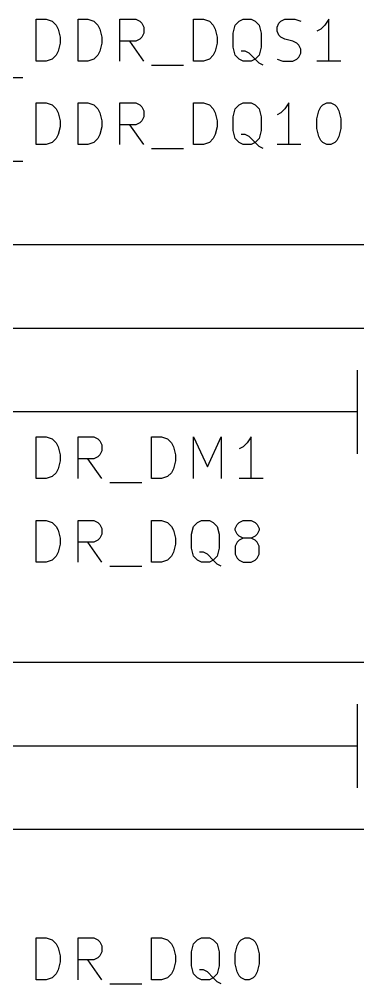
# Model space of a CAD drawing. Header units: millimetres. Extents: x 3 to 246, y -195 to -4.
# Drawn here: x 82.44 to 92.73, y -73.27 to -43.94 of the extents above; entities that cross this region are included whole.
import ezdxf

# ---------------------------------------------------------------- set-up
doc = ezdxf.new("R2010")
doc.units = ezdxf.units.MM
for name, color, linetype in [('LIGHTGREEN', 92, 'CONTINUOUS'), ('RED', 14, 'CONTINUOUS'), ('REDSIX', 19, 'CONTINUOUS')]:
    doc.layers.add(name, color=color, linetype=linetype)

msp = doc.modelspace()

# ---------------------------------------------------------------- linework, layer by layer
at = {"layer": 'LIGHTGREEN', "linetype": 'CONTINUOUS'}
for p, q in [((82.55, -45.72), (69.85, -45.72)), ((82.55, -48.26), (69.85, -48.26)), ((95.25, -50.8), (69.85, -50.8)), ((102.87, -53.34), (69.85, -53.34)), ((90.17, -55.88), (69.85, -55.88)), ((97.79, -63.5), (69.85, -63.5)), ((90.17, -66.04), (69.85, -66.04)), ((107.95, -68.58), (69.85, -68.58))]:
    msp.add_line(p, q, dxfattribs=at)
at = {"layer": 'RED', "linetype": 'CONTINUOUS'}
for p, q in [((92.71, -54.61), (92.71, -57.15)), ((91.44, -55.88), (90.17, -55.88)), ((92.71, -55.88), (91.44, -55.88)), ((92.71, -64.77), (92.71, -67.31)), ((91.44, -66.04), (90.17, -66.04)), ((92.71, -66.04), (91.44, -66.04))]:
    msp.add_line(p, q, dxfattribs=at)
at = {"layer": 'REDSIX', "linetype": 'CONTINUOUS'}
for p, q in [((82.9567, -45.2069), (82.9567, -43.9369)), ((82.9567, -43.9369), (83.2591, -43.9369)), ((83.2591, -43.9369), (83.4405, -43.9974)), ((84.2267, -45.2069), (84.2267, -43.9369)), ((84.2267, -43.9369), (84.5291, -43.9369)), ((84.5291, -43.9369), (84.7105, -43.9974)), ((85.4967, -45.2069), (85.4967, -43.9369)), ((85.4967, -43.9369), (85.9805, -43.9369)), ((85.9805, -43.9369), (86.1015, -43.9974)), ((87.7343, -45.2069), (87.7343, -43.9369)), ((87.7343, -43.9369), (88.0367, -43.9369)), ((88.0367, -43.9369), (88.2181, -43.9974)), ((89.1253, -43.9974), (89.2462, -43.9369)), ((89.2462, -43.9369), (89.4881, -43.9369)), ((89.4881, -43.9369), (89.6091, -43.9974)), ((90.3953, -43.9974), (90.5163, -43.9369)), ((90.5163, -43.9369), (90.8186, -43.9369)), ((90.8186, -43.9369), (91.0001, -43.9974)), ((91.8467, -43.9369), (91.7258, -44.1184)), ((91.8467, -45.2069), (91.8467, -43.9369)), ((83.4405, -43.9974), (83.5615, -44.1184)), ((83.5615, -44.1184), (83.622, -44.2393)), ((83.622, -44.2393), (83.6824, -44.4812)), ((84.7105, -43.9974), (84.8315, -44.1184)), ((84.8315, -44.1184), (84.892, -44.2393)), ((84.892, -44.2393), (84.9524, -44.4812)), ((86.1015, -43.9974), (86.162, -44.0579)), ((86.162, -44.0579), (86.2224, -44.1788)), ((86.2224, -44.1788), (86.2224, -44.3603)), ((88.2181, -43.9974), (88.3391, -44.1184)), ((88.3391, -44.1184), (88.3996, -44.2393)), ((88.3996, -44.2393), (88.46, -44.4812)), ((88.9439, -44.3603), (89.0043, -44.1184)), ((89.0043, -44.1184), (89.1253, -43.9974)), ((89.6091, -43.9974), (89.73, -44.1184)), ((89.73, -44.1184), (89.7905, -44.3603)), ((90.2744, -44.1788), (90.3348, -44.0579)), ((90.2744, -44.2998), (90.2744, -44.1788)), ((90.3348, -44.0579), (90.3953, -43.9974)), ((91.6048, -44.2393), (91.4839, -44.2998)), ((91.7258, -44.1184), (91.6048, -44.2393)), ((83.6824, -44.4812), (83.6824, -44.6626)), ((84.9524, -44.4812), (84.9524, -44.6626)), ((86.1015, -44.5417), (85.9805, -44.6022)), ((86.162, -44.4812), (86.1015, -44.5417)), ((86.2224, -44.3603), (86.162, -44.4812)), ((88.46, -44.4812), (88.46, -44.6626)), ((88.9439, -44.7836), (88.9439, -44.3603)), ((89.7905, -44.3603), (89.7905, -44.7836)), ((90.3348, -44.4207), (90.2744, -44.2998)), ((90.3953, -44.4812), (90.3348, -44.4207)), ((90.5163, -44.5417), (90.3953, -44.4812)), ((90.7582, -44.6022), (90.5163, -44.5417)), ((83.6824, -44.6626), (83.622, -44.9045)), ((84.9524, -44.6626), (84.892, -44.9045)), ((85.9805, -44.6022), (85.4967, -44.6022)), ((86.2224, -45.2069), (85.7991, -44.6022)), ((88.46, -44.6626), (88.3996, -44.9045)), ((89.0043, -45.0255), (88.9439, -44.7836)), ((89.7905, -44.7836), (89.73, -45.0255)), ((90.8791, -44.6626), (90.7582, -44.6022)), ((90.9396, -44.7231), (90.8791, -44.6626)), ((91.0001, -44.8441), (90.9396, -44.7231)), ((91.0001, -44.965), (91.0001, -44.8441)), ((83.4405, -45.1465), (83.2591, -45.2069)), ((83.5615, -45.0255), (83.4405, -45.1465)), ((83.622, -44.9045), (83.5615, -45.0255)), ((84.7105, -45.1465), (84.5291, -45.2069)), ((84.8315, -45.0255), (84.7105, -45.1465)), ((84.892, -44.9045), (84.8315, -45.0255)), ((88.2181, -45.1465), (88.0367, -45.2069)), ((88.3391, -45.0255), (88.2181, -45.1465)), ((88.3996, -44.9045), (88.3391, -45.0255)), ((89.1253, -45.1465), (89.0043, -45.0255)), ((89.2462, -45.2069), (89.1253, -45.1465)), ((89.3067, -44.9045), (89.1858, -44.9045)), ((89.4277, -44.965), (89.3067, -44.9045)), ((89.6091, -45.1465), (89.4277, -44.965)), ((89.6091, -45.1465), (89.4881, -45.2069)), ((89.73, -45.0255), (89.6091, -45.1465)), ((89.73, -45.2674), (89.6091, -45.1465)), ((90.2744, -45.1465), (90.4558, -45.2069)), ((90.7582, -45.2069), (90.8791, -45.1465)), ((90.8791, -45.1465), (90.9396, -45.086)), ((90.9396, -45.086), (91.0001, -44.965)), ((83.2591, -45.2069), (82.9567, -45.2069)), ((84.5291, -45.2069), (84.2267, -45.2069)), ((86.4644, -45.3279), (87.432, -45.3279)), ((88.0367, -45.2069), (87.7343, -45.2069)), ((89.4881, -45.2069), (89.2462, -45.2069)), ((89.851, -45.3279), (89.73, -45.2674)), ((90.4558, -45.2069), (90.7582, -45.2069)), ((92.2096, -45.2069), (91.4839, -45.2069)), ((82.9567, -47.7469), (82.9567, -46.4769)), ((82.9567, -46.4769), (83.2591, -46.4769)), ((83.2591, -46.4769), (83.4405, -46.5374)), ((83.4405, -46.5374), (83.5615, -46.6584)), ((84.2267, -47.7469), (84.2267, -46.4769)), ((84.2267, -46.4769), (84.5291, -46.4769)), ((84.5291, -46.4769), (84.7105, -46.5374)), ((84.7105, -46.5374), (84.8315, -46.6584)), ((85.4967, -47.7469), (85.4967, -46.4769)), ((85.4967, -46.4769), (85.9805, -46.4769)), ((85.9805, -46.4769), (86.1015, -46.5374)), ((86.1015, -46.5374), (86.162, -46.5979)), ((86.162, -46.5979), (86.2224, -46.7188)), ((87.7343, -47.7469), (87.7343, -46.4769)), ((87.7343, -46.4769), (88.0367, -46.4769)), ((88.0367, -46.4769), (88.2181, -46.5374)), ((88.2181, -46.5374), (88.3391, -46.6584)), ((89.0043, -46.6584), (89.1253, -46.5374)), ((89.1253, -46.5374), (89.2462, -46.4769)), ((89.2462, -46.4769), (89.4881, -46.4769)), ((89.4881, -46.4769), (89.6091, -46.5374)), ((89.6091, -46.5374), (89.73, -46.6584)), ((90.6372, -46.4769), (90.5163, -46.6584)), ((90.6372, -47.7469), (90.6372, -46.4769)), ((91.5443, -46.7188), (91.6048, -46.5979)), ((91.6048, -46.5979), (91.6653, -46.5374)), ((91.6653, -46.5374), (91.7862, -46.4769)), ((91.7862, -46.4769), (91.9072, -46.4769)), ((91.9072, -46.4769), (92.0281, -46.5374)), ((92.0281, -46.5374), (92.0886, -46.5979)), ((92.0886, -46.5979), (92.1491, -46.7188)), ((83.5615, -46.6584), (83.622, -46.7793)), ((83.622, -46.7793), (83.6824, -47.0212)), ((84.8315, -46.6584), (84.892, -46.7793)), ((84.892, -46.7793), (84.9524, -47.0212)), ((86.2224, -46.9003), (86.162, -47.0212)), ((86.2224, -46.7188), (86.2224, -46.9003)), ((88.3391, -46.6584), (88.3996, -46.7793)), ((88.3996, -46.7793), (88.46, -47.0212)), ((88.9439, -46.9003), (89.0043, -46.6584)), ((88.9439, -47.3236), (88.9439, -46.9003)), ((89.73, -46.6584), (89.7905, -46.9003)), ((89.7905, -46.9003), (89.7905, -47.3236)), ((90.3953, -46.7793), (90.2744, -46.8398)), ((90.5163, -46.6584), (90.3953, -46.7793)), ((91.4839, -46.9607), (91.5443, -46.7188)), ((92.1491, -46.7188), (92.2096, -46.9607)), ((83.6824, -47.2026), (83.622, -47.4445)), ((83.6824, -47.0212), (83.6824, -47.2026)), ((84.9524, -47.2026), (84.892, -47.4445)), ((84.9524, -47.0212), (84.9524, -47.2026)), ((85.9805, -47.1422), (85.4967, -47.1422)), ((86.2224, -47.7469), (85.7991, -47.1422)), ((86.1015, -47.0817), (85.9805, -47.1422)), ((86.162, -47.0212), (86.1015, -47.0817)), ((88.46, -47.2026), (88.3996, -47.4445)), ((88.46, -47.0212), (88.46, -47.2026)), ((91.4839, -47.2631), (91.4839, -46.9607)), ((92.2096, -46.9607), (92.2096, -47.2631)), ((83.622, -47.4445), (83.5615, -47.5655)), ((84.892, -47.4445), (84.8315, -47.5655)), ((88.3996, -47.4445), (88.3391, -47.5655)), ((89.0043, -47.5655), (88.9439, -47.3236)), ((89.3067, -47.4445), (89.1858, -47.4445)), ((89.4277, -47.505), (89.3067, -47.4445)), ((89.6091, -47.6865), (89.4277, -47.505)), ((89.7905, -47.3236), (89.73, -47.5655)), ((91.5443, -47.505), (91.4839, -47.2631)), ((91.6048, -47.626), (91.5443, -47.505)), ((92.1491, -47.505), (92.0886, -47.626)), ((92.2096, -47.2631), (92.1491, -47.505)), ((83.2591, -47.7469), (82.9567, -47.7469)), ((83.4405, -47.6865), (83.2591, -47.7469)), ((83.5615, -47.5655), (83.4405, -47.6865)), ((84.5291, -47.7469), (84.2267, -47.7469)), ((84.7105, -47.6865), (84.5291, -47.7469)), ((84.8315, -47.5655), (84.7105, -47.6865)), ((88.0367, -47.7469), (87.7343, -47.7469)), ((88.2181, -47.6865), (88.0367, -47.7469)), ((88.3391, -47.5655), (88.2181, -47.6865)), ((89.1253, -47.6865), (89.0043, -47.5655)), ((89.2462, -47.7469), (89.1253, -47.6865)), ((89.4881, -47.7469), (89.2462, -47.7469)), ((89.6091, -47.6865), (89.4881, -47.7469)), ((89.73, -47.5655), (89.6091, -47.6865)), ((89.73, -47.8074), (89.6091, -47.6865)), ((89.851, -47.8679), (89.73, -47.8074)), ((91.0001, -47.7469), (90.2744, -47.7469)), ((91.6653, -47.6865), (91.6048, -47.626)), ((91.7862, -47.7469), (91.6653, -47.6865)), ((91.9072, -47.7469), (91.7862, -47.7469)), ((92.0281, -47.6865), (91.9072, -47.7469)), ((92.0886, -47.626), (92.0281, -47.6865)), ((86.4644, -47.8679), (87.432, -47.8679)), ((82.9567, -57.9069), (82.9567, -56.6369)), ((82.9567, -56.6369), (83.2591, -56.6369)), ((83.2591, -56.6369), (83.4405, -56.6974)), ((83.4405, -56.6974), (83.5615, -56.8184)), ((83.5615, -56.8184), (83.622, -56.9393)), ((84.2267, -57.9069), (84.2267, -56.6369)), ((84.2267, -56.6369), (84.7105, -56.6369)), ((84.7105, -56.6369), (84.8315, -56.6974)), ((84.8315, -56.6974), (84.892, -56.7579)), ((84.892, -56.7579), (84.9524, -56.8788)), ((84.9524, -56.8788), (84.9524, -57.0603)), ((86.4643, -57.9069), (86.4643, -56.6369)), ((86.4643, -56.6369), (86.7667, -56.6369)), ((86.7667, -56.6369), (86.9481, -56.6974)), ((86.9481, -56.6974), (87.0691, -56.8184)), ((87.0691, -56.8184), (87.1296, -56.9393)), ((87.7343, -57.9069), (87.7343, -56.6369)), ((87.7343, -56.6369), (88.1577, -57.5441)), ((88.1577, -57.5441), (88.581, -56.6369)), ((88.581, -56.6369), (88.581, -57.9069)), ((89.3672, -56.8184), (89.2462, -56.9393)), ((89.4881, -56.6369), (89.3672, -56.8184)), ((89.4881, -57.9069), (89.4881, -56.6369)), ((83.622, -56.9393), (83.6824, -57.1812)), ((83.6824, -57.1812), (83.6824, -57.3626)), ((84.892, -57.1812), (84.8315, -57.2417)), ((84.9524, -57.0603), (84.892, -57.1812)), ((87.1296, -56.9393), (87.19, -57.1812)), ((87.19, -57.1812), (87.19, -57.3626)), ((89.2462, -56.9393), (89.1253, -56.9998)), ((83.6824, -57.3626), (83.622, -57.6045)), ((84.7105, -57.3022), (84.2267, -57.3022)), ((84.9524, -57.9069), (84.5291, -57.3022)), ((84.8315, -57.2417), (84.7105, -57.3022)), ((87.19, -57.3626), (87.1296, -57.6045)), ((83.5615, -57.7255), (83.4405, -57.8465)), ((83.622, -57.6045), (83.5615, -57.7255)), ((87.0691, -57.7255), (86.9481, -57.8465)), ((87.1296, -57.6045), (87.0691, -57.7255)), ((83.2591, -57.9069), (82.9567, -57.9069)), ((83.4405, -57.8465), (83.2591, -57.9069)), ((85.1944, -58.0279), (86.162, -58.0279)), ((86.7667, -57.9069), (86.4643, -57.9069)), ((86.9481, -57.8465), (86.7667, -57.9069)), ((89.851, -57.9069), (89.1253, -57.9069)), ((82.9567, -60.4469), (82.9567, -59.1769)), ((82.9567, -59.1769), (83.2591, -59.1769)), ((83.2591, -59.1769), (83.4405, -59.2374)), ((83.4405, -59.2374), (83.5615, -59.3584)), ((84.2267, -60.4469), (84.2267, -59.1769)), ((84.2267, -59.1769), (84.7105, -59.1769)), ((84.7105, -59.1769), (84.8315, -59.2374)), ((84.8315, -59.2374), (84.892, -59.2979)), ((86.4643, -60.4469), (86.4643, -59.1769)), ((86.4643, -59.1769), (86.7667, -59.1769)), ((86.7667, -59.1769), (86.9481, -59.2374)), ((86.9481, -59.2374), (87.0691, -59.3584)), ((87.7343, -59.3584), (87.8553, -59.2374)), ((87.8553, -59.2374), (87.9762, -59.1769)), ((87.9762, -59.1769), (88.2181, -59.1769)), ((88.2181, -59.1769), (88.3391, -59.2374)), ((88.3391, -59.2374), (88.46, -59.3584)), ((89.0648, -59.2979), (89.1253, -59.2374)), ((89.1253, -59.2374), (89.2463, -59.1769)), ((89.2463, -59.1769), (89.4882, -59.1769)), ((89.4882, -59.1769), (89.6091, -59.2374)), ((89.6091, -59.2374), (89.6696, -59.2979)), ((83.5615, -59.3584), (83.622, -59.4793)), ((83.622, -59.4793), (83.6824, -59.7212)), ((84.892, -59.2979), (84.9524, -59.4188)), ((84.9524, -59.4188), (84.9524, -59.6003)), ((87.0691, -59.3584), (87.1296, -59.4793)), ((87.1296, -59.4793), (87.19, -59.7212)), ((87.6739, -59.6003), (87.7343, -59.3584)), ((88.46, -59.3584), (88.5205, -59.6003)), ((89.0044, -59.4188), (89.0648, -59.2979)), ((89.0044, -59.4793), (89.0044, -59.4188)), ((89.0648, -59.6003), (89.0044, -59.4793)), ((89.6696, -59.2979), (89.7301, -59.4188)), ((89.7301, -59.4793), (89.6696, -59.6003)), ((89.7301, -59.4188), (89.7301, -59.4793)), ((83.6824, -59.7212), (83.6824, -59.9026)), ((84.8315, -59.7817), (84.7105, -59.8422)), ((84.892, -59.7212), (84.8315, -59.7817)), ((84.9524, -59.6003), (84.892, -59.7212)), ((87.19, -59.7212), (87.19, -59.9026)), ((87.6739, -60.0236), (87.6739, -59.6003)), ((88.5205, -59.6003), (88.5205, -60.0236)), ((89.1253, -59.6607), (89.0648, -59.6003)), ((89.1253, -59.7817), (89.0648, -59.8422)), ((89.2463, -59.7212), (89.1253, -59.6607)), ((89.2463, -59.7212), (89.1253, -59.7817)), ((89.4882, -59.7212), (89.2463, -59.7212)), ((89.6091, -59.6607), (89.4882, -59.7212)), ((89.6091, -59.7817), (89.4882, -59.7212)), ((89.6696, -59.6003), (89.6091, -59.6607)), ((89.6696, -59.8422), (89.6091, -59.7817)), ((83.6824, -59.9026), (83.622, -60.1445)), ((84.7105, -59.8422), (84.2267, -59.8422)), ((84.9524, -60.4469), (84.5291, -59.8422)), ((87.19, -59.9026), (87.1296, -60.1445)), ((87.7343, -60.2655), (87.6739, -60.0236)), ((88.5205, -60.0236), (88.46, -60.2655)), ((89.0648, -59.8422), (89.0044, -59.9631)), ((89.0044, -59.9631), (89.0044, -60.205)), ((89.7301, -59.9631), (89.6696, -59.8422)), ((89.7301, -60.205), (89.7301, -59.9631)), ((83.4405, -60.3865), (83.2591, -60.4469)), ((83.5615, -60.2655), (83.4405, -60.3865)), ((83.622, -60.1445), (83.5615, -60.2655)), ((86.9481, -60.3865), (86.7667, -60.4469)), ((87.0691, -60.2655), (86.9481, -60.3865)), ((87.1296, -60.1445), (87.0691, -60.2655)), ((87.8553, -60.3865), (87.7343, -60.2655)), ((87.9762, -60.4469), (87.8553, -60.3865)), ((88.0367, -60.1445), (87.9158, -60.1445)), ((88.1577, -60.205), (88.0367, -60.1445)), ((88.3391, -60.3865), (88.1577, -60.205)), ((88.3391, -60.3865), (88.2181, -60.4469)), ((88.46, -60.2655), (88.3391, -60.3865)), ((88.46, -60.5074), (88.3391, -60.3865)), ((89.0044, -60.205), (89.0648, -60.326)), ((89.0648, -60.326), (89.1253, -60.3865)), ((89.1253, -60.3865), (89.2463, -60.4469)), ((89.4882, -60.4469), (89.6091, -60.3865)), ((89.6091, -60.3865), (89.6696, -60.326)), ((89.6696, -60.326), (89.7301, -60.205)), ((83.2591, -60.4469), (82.9567, -60.4469)), ((85.1944, -60.5679), (86.162, -60.5679)), ((86.7667, -60.4469), (86.4643, -60.4469)), ((88.2181, -60.4469), (87.9762, -60.4469)), ((88.581, -60.5679), (88.46, -60.5074)), ((89.2463, -60.4469), (89.4882, -60.4469)), ((82.9567, -73.1469), (82.9567, -71.8769)), ((82.9567, -71.8769), (83.2591, -71.8769)), ((83.2591, -71.8769), (83.4405, -71.9374)), ((83.4405, -71.9374), (83.5615, -72.0584)), ((83.5615, -72.0584), (83.622, -72.1793)), ((84.2267, -73.1469), (84.2267, -71.8769)), ((84.2267, -71.8769), (84.7105, -71.8769)), ((84.7105, -71.8769), (84.8315, -71.9374)), ((84.8315, -71.9374), (84.892, -71.9979)), ((84.892, -71.9979), (84.9524, -72.1188)), ((84.9524, -72.1188), (84.9524, -72.3003)), ((86.4643, -73.1469), (86.4643, -71.8769)), ((86.4643, -71.8769), (86.7667, -71.8769)), ((86.7667, -71.8769), (86.9481, -71.9374)), ((86.9481, -71.9374), (87.0691, -72.0584)), ((87.0691, -72.0584), (87.1296, -72.1793)), ((87.6739, -72.3003), (87.7343, -72.0584)), ((87.7343, -72.0584), (87.8553, -71.9374)), ((87.8553, -71.9374), (87.9762, -71.8769)), ((87.9762, -71.8769), (88.2181, -71.8769)), ((88.2181, -71.8769), (88.3391, -71.9374)), ((88.3391, -71.9374), (88.46, -72.0584)), ((88.46, -72.0584), (88.5205, -72.3003)), ((89.0044, -72.3607), (89.0648, -72.1188)), ((89.0648, -72.1188), (89.1253, -71.9979)), ((89.1253, -71.9979), (89.1858, -71.9374)), ((89.1858, -71.9374), (89.3067, -71.8769)), ((89.3067, -71.8769), (89.4277, -71.8769)), ((89.4277, -71.8769), (89.5486, -71.9374)), ((89.5486, -71.9374), (89.6091, -71.9979)), ((89.6091, -71.9979), (89.6696, -72.1188)), ((89.6696, -72.1188), (89.7301, -72.3607)), ((83.622, -72.1793), (83.6824, -72.4212)), ((83.6824, -72.4212), (83.6824, -72.6026)), ((84.892, -72.4212), (84.8315, -72.4817)), ((84.9524, -72.3003), (84.892, -72.4212)), ((87.1296, -72.1793), (87.19, -72.4212)), ((87.19, -72.4212), (87.19, -72.6026)), ((87.6739, -72.7236), (87.6739, -72.3003)), ((88.5205, -72.3003), (88.5205, -72.7236)), ((89.0044, -72.6631), (89.0044, -72.3607)), ((89.7301, -72.3607), (89.7301, -72.6631)), ((83.6824, -72.6026), (83.622, -72.8445)), ((84.7105, -72.5422), (84.2267, -72.5422)), ((84.9524, -73.1469), (84.5291, -72.5422)), ((84.8315, -72.4817), (84.7105, -72.5422)), ((87.19, -72.6026), (87.1296, -72.8445)), ((87.7343, -72.9655), (87.6739, -72.7236)), ((88.5205, -72.7236), (88.46, -72.9655)), ((89.0648, -72.905), (89.0044, -72.6631)), ((89.7301, -72.6631), (89.6696, -72.905)), ((83.5615, -72.9655), (83.4405, -73.0865)), ((83.622, -72.8445), (83.5615, -72.9655)), ((87.0691, -72.9655), (86.9481, -73.0865)), ((87.1296, -72.8445), (87.0691, -72.9655)), ((87.8553, -73.0865), (87.7343, -72.9655)), ((88.0367, -72.8445), (87.9158, -72.8445)), ((88.1577, -72.905), (88.0367, -72.8445)), ((88.3391, -73.0865), (88.1577, -72.905)), ((88.46, -72.9655), (88.3391, -73.0865)), ((89.1253, -73.026), (89.0648, -72.905)), ((89.1858, -73.0865), (89.1253, -73.026)), ((89.6091, -73.026), (89.5486, -73.0865)), ((89.6696, -72.905), (89.6091, -73.026)), ((83.2591, -73.1469), (82.9567, -73.1469)), ((83.4405, -73.0865), (83.2591, -73.1469)), ((85.1944, -73.2679), (86.162, -73.2679)), ((86.7667, -73.1469), (86.4643, -73.1469)), ((86.9481, -73.0865), (86.7667, -73.1469)), ((87.9762, -73.1469), (87.8553, -73.0865)), ((88.2181, -73.1469), (87.9762, -73.1469)), ((88.3391, -73.0865), (88.2181, -73.1469)), ((88.46, -73.2074), (88.3391, -73.0865)), ((88.581, -73.2679), (88.46, -73.2074)), ((89.3067, -73.1469), (89.1858, -73.0865)), ((89.4277, -73.1469), (89.3067, -73.1469)), ((89.5486, -73.0865), (89.4277, -73.1469))]:
    msp.add_line(p, q, dxfattribs=at)

doc.saveas('drawing.dxf')
